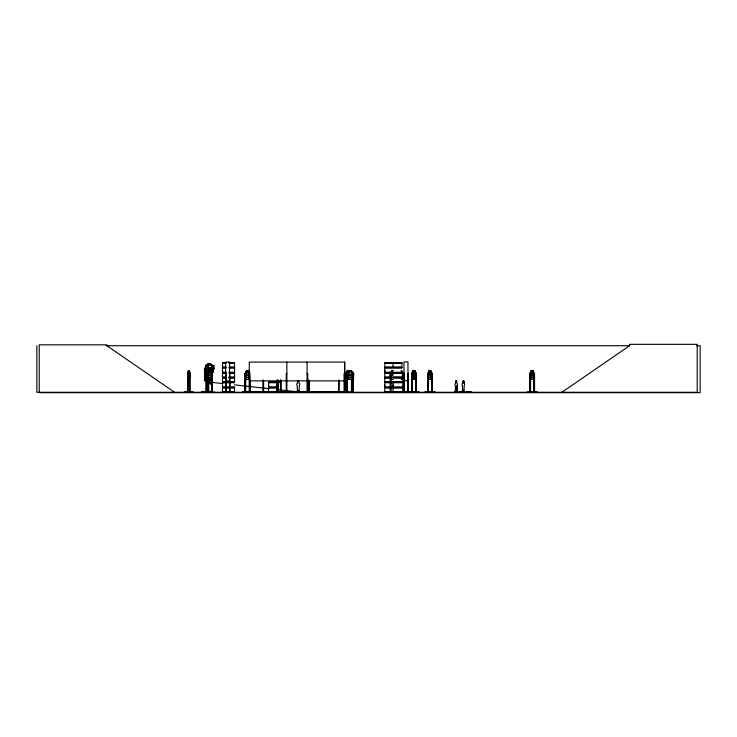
<?xml version="1.0" encoding="UTF-8"?>
<svg xmlns="http://www.w3.org/2000/svg" width="737" height="737" viewBox="0 0 737 737"><rect width="100%" height="100%" fill="white"/><g stroke="black" fill="none" stroke-linecap="round" stroke-linejoin="round"><path stroke-width="1.11" d="M222.519 387.054L222.519 384.898L222.51 387.054L225.909 387.054M225.909 372.277L222.51 372.277L222.519 370.121M234.532 370.121L234.532 367.966L229.004 367.966M277.361 387.054L268.572 387.054L268.581 384.898M401.877 387.054L384.806 387.054L384.815 384.898M391.402 372.277L384.806 372.277L384.815 370.121M393.097 384.898L393.097 387.054L393.088 382.733M412.296 392.268L412.186 373.226L412.149 392.268M390.656 373.383L390.582 392.268M533.966 373.337L533.91 392.268M205.135 368.878L205.208 380.504L204.941 368.961M209.4 368.822L208.027 365.957M207.088 373.493L207.816 373.263L207.77 392.268M212.016 373.337L211.961 392.268M226.342 387.92L234.541 387.92L234.541 392.084L222.298 392.176L233.214 392.259M245.716 373.337L245.67 392.268M456.811 391.559L457.133 385.525L456.876 391.559L455.558 391.559M463.757 380.817L463.942 383.065A1.566 1.253 -90 0 1 464.264 385.525L463.942 391.559L462.689 391.559L462.431 385.525A1.566 1.253 -90 0 1 462.753 383.065L463.38 380.587M345.939 373.456L345.865 392.231M402.955 373.337L402.89 392.259M353.005 373.383L352.83 392.268M348.371 392.259L335.188 391.891L353.124 392.222M346.003 373.337L345.321 373.493L347.569 370.564L351.227 370.564L353.539 373.493L353.401 392.231M209.898 370.343L211.777 368.067L211.243 371.522M207.41 366.427L208.074 370.278L204.794 380.743L210.082 380.707L210.69 378.634M455.623 391.559L455.3 385.525A1.566 1.253 -90 0 1 455.623 383.065L455.558 381.37L456.249 380.587M456.111 390.61L455.402 390.527L455.475 391.9M463.241 390.61L462.532 390.527L462.532 391.9M462.983 390.969L462.698 390.932M463.306 390.803L462.652 390.803L463.269 390.73M416.377 392.268L416.377 391.587L415.696 391.587L415.705 392.268L415.779 373.263M225.725 392.093L225.697 373.493M298.19 390.665L298.43 390.638M393.005 377.408L401.886 377.537M393.033 392.231L393.097 387.92M184.213 391.918L193.214 391.918M274.533 392.213L284.049 392.268L268.526 392.102L268.581 387.92L277.361 387.92M280.65 392.259L280.696 380.117M207.465 366.427L206.885 366.427L206.342 370.287L206.913 371.439L208.654 370.379L205.319 380.771M209.557 370.951L209.004 374.801L210.128 375.953L210.708 373.493L210.128 370.951L209.501 370.951M247.457 370.951L246.904 374.801L248.028 375.953L248.609 373.493L248.028 370.951L247.402 370.951M412.517 373.493L413.236 370.564L414.728 370.564L415.382 375.723L414.434 377.491L413.475 377.491L412.517 375.723L412.517 373.493L411.799 373.493L411.854 392.268M187.705 392.268L187.668 373.466L188.515 370.481M187.769 373.493L188.525 370.564L188.147 375.723L189.16 377.491L189.658 373.493L189.28 370.564L188.451 370.564M189.216 379.417L190.063 373.466L189.289 370.481L188.442 370.481M190.063 376.441L189.289 379.417L188.442 379.417M456.037 390.702L456 390.932M424.991 392.213L434.977 391.918L424.973 392.222M425 391.918L434.977 391.918M527.277 391.918L537.245 391.918M201.929 391.771L214.734 392.213M347.8 372.646L348.279 370.951L349.043 370.951M206.314 366.049L204.591 368.988L204.619 380.513L204.471 368.961L206.286 365.976L205.466 371.218L206.636 372.977M211.97 373.484C211.823 370.932 214.743 367.855 212.496 372.968M245.707 373.419L244.988 373.493L244.988 392.268M204.886 380.135L206.756 380.836M205.964 380.808L206.811 380.651M204.693 392.213L209.483 392.268L204.665 392.222M242.574 392.222L252.625 391.918L247.853 392.268M242.602 391.918L247.383 392.268L242.602 392.176M207.355 373.005L208.11 370.324L210.791 367.68L208.212 370.379L204.831 380.762L205.43 379.269M205.291 380.753C207.364 379.002 203.375 377.823 204.711 380.513M208.175 371.31L205.153 380.614M204.665 380.605L209.879 380.596C211.878 376.174 208.249 383.737 209.824 379.104M209.916 379.085L209.575 380.716M210.082 380.725L210.257 379.067M211.878 374.378L212.965 370.315M212.016 374.488L213.352 370.343L212.532 367.652L210.745 367.652L209.022 370.343M211.823 372.351L212.477 367.717L213.352 370.343L212.542 373.005M280.779 380.375L280.023 382.402L278.936 382.402L278.218 380.412L279.001 382.402M278.015 392.213L277.904 380.117L277.821 392.222M347.551 370.564L346.427 373.493L346.427 375.723L347.928 377.491M348.914 370.564L347.753 373.493L347.753 375.723L349.725 378.136L352.369 375.723L352.369 373.493L351.227 370.564M352.931 373.456L353.539 373.493M346.206 392.231L346.298 391.688M248.793 392.259L248.811 391.688L347.348 391.587M249.217 391.881L249.281 362.079L344.695 362.079L344.87 392.222L344.879 373.493L344.041 373.493L344.096 392.268L343.967 391.587M262.943 380.117L262.805 391.891M307.016 392.176L307.117 362.079M456.139 390.877L455.724 390.739M416.35 392.268L416.212 373.466L414.756 370.481L413.208 370.481L411.753 373.466L413.273 370.481M414.673 379.325L416.212 376.441L414.691 379.417L413.208 370.481M391.706 370.481L390.205 373.493L390.159 376.441L391.706 379.417M429.137 370.481L427.635 373.493L427.653 392.268L427.847 391.587M430.565 379.343L432.14 376.441M430.592 379.417L432.094 376.414M531.405 379.417L529.903 376.414L529.857 373.466L531.349 370.481L532.925 370.481M531.405 370.481L529.903 373.493L529.995 392.268L529.967 391.587L530.622 391.587L530.622 392.268M532.86 379.417L534.417 376.441M207.198 392.268L207.18 373.466L208.967 370.481M207.244 392.268L207.226 373.466L208.995 370.564L208.138 375.723L209.28 377.491L210.423 377.491L211.547 375.723L210.699 370.564L208.94 370.564M208.967 379.417L207.18 376.441L208.912 379.417L210.727 379.417L212.413 376.414L212.468 373.466L210.681 370.481L208.912 370.481M210.727 379.417L212.357 376.414M246.867 370.481L245.135 373.493L245.016 392.268M248.553 379.343L249.742 377.39M249.742 377.436L248.581 379.417L246.812 379.417M345.238 373.466L347.532 370.481L351.263 370.481L353.613 373.466L353.613 376.441L351.263 379.417L347.514 379.417L345.238 376.441L345.238 373.466L345.349 392.268M470.915 392.259L471.394 392.158L454.6 392.25L454.747 391.246L455.669 391.246L455.669 391.9M456.737 392.259L456.12 392.25L456.636 391.246M462.366 391.9L461.731 392.25L461.878 391.246L462.799 391.246L462.799 391.9M462.633 392.259L462.596 390.527M464.246 392.066L463.656 392.259L464.246 391.9M469.487 392.066L469.976 392.268L469.487 391.9M471.256 392.268L465.968 392.066M348.877 370.481L346.528 373.466L346.583 392.268M416.331 373.493L415.769 373.318M210.69 371.503L212.256 369.495L210.533 371.107L209.805 369.495L210.082 371.512M212.615 366.786A5.62 3.943 85.6 0 0 207.447 365.441L206.452 365.921L206.01 365.183L206.507 364.677A6.559 4.606 85.6 0 1 212.118 365.607L213.113 366.206L213.822 365.368L214.227 368.776L211.335 367.662L212.615 366.786L211.335 367.662M206.01 365.183L207.079 364.64A6.559 4.606 85.6 0 1 212.689 365.57L213.113 366.206M212.542 366.243L213.822 365.368M295.887 392.268L299.323 391.9L299.323 391.246M296.163 392.158C292.957 392.388 302.833 392.185 299.176 391.9M298.586 392.066L298.697 390.527L297.969 390.527L298.245 392.25L297.149 392.158M299.379 392.259L298.927 392.259M206.452 365.921L206.876 365.488A5.62 3.943 85.6 0 1 212.044 366.833M345.994 373.475L346.04 392.268M297.859 380.688L297.472 383.065A1.566 1.557 -90 0 0 297.149 385.525L297.472 391.559L299.029 391.559L299.342 385.525A1.566 1.557 -90 0 0 299.029 383.065L298.623 380.688M210.331 383.59L209.372 383.397L210.294 382.19L222.85 383.581M208.654 370.343L208.037 370.278M561.907 392.268L629.564 345.708L629.564 344.336L697.211 344.336L697.211 392.268L36.85 392.268L36.85 345.708M387.542 392.222L419.04 392.268L384.806 392.093L384.806 387.92L401.877 387.92M462.385 392.158L461.878 392.066M463.886 392.148L463.757 391.246M297.048 392.259L297.177 391.246M347.348 392.268L347.311 373.401L346.639 373.493M456.028 380.614L456.562 380.688M431.633 373.456L432.269 373.493L432.25 392.268L432.315 391.587L431.633 391.587M533.929 373.484L534.546 373.493L534.555 392.268L534.592 391.587L533.901 391.587M205.061 368.988L204.628 368.961M402.863 373.456L403.554 373.466L403.526 392.268M204.444 378.836L205.208 378.836L204.711 378.836M204.453 380.513L205.153 380.504M209.907 380.467L209.898 378.8M206.24 365.976L208.074 365.957L209.741 368.951M205.798 379.269L205.135 379.131M205.043 379.315L209.317 379.279M106.017 345.708L629.914 345.708M696.695 345.708L700.15 345.708L700.15 392.664L39.227 392.664L39.227 344.824L106.883 344.824L106.883 345.708L174.531 392.268M222.5 362.761L225.918 362.751M229.004 362.742L234.55 362.761M384.806 362.761L401.886 362.761M225.891 362.926L222.5 362.936L222.519 367.1L225.909 367.1M229.686 362.963L234.55 362.936L234.532 367.1L229.004 367.1M222.519 363.194L225.927 363.194M229.014 363.194L234.532 363.194M384.815 363.194L401.868 363.194M222.445 367.394L225.844 367.394M230.147 367.394L234.596 367.394M384.751 367.394L401.941 367.394M222.445 367.662L225.844 367.662M230.147 367.662L234.596 367.662M384.751 367.662L401.941 367.662M225.909 367.966L222.51 367.966L222.51 372.277M401.877 367.966L384.806 367.966L384.806 372.277M391.651 370.481L393.226 370.481M401.287 370.481L403.554 373.466L401.25 370.564L402.347 373.493L402.347 375.723M429.072 370.481L430.648 370.481M393.199 370.564L391.669 370.564L390.942 373.493L390.914 392.268M430.629 370.564L429.1 370.564L428.363 375.723L429.349 377.491L430.325 377.491L431.292 375.723L430.565 370.564L432.029 373.493L432.085 392.268M532.897 370.564L531.377 370.564L530.64 373.493L530.64 375.723L531.626 377.491L532.602 377.491L533.57 375.723L532.842 370.564M229.004 372.277L234.541 372.277L234.541 367.966M393.088 372.277L401.877 372.277M222.445 372.581L225.844 372.581M230.147 372.581L234.596 372.581M384.751 372.581L391.43 372.581M393.033 372.581L401.941 372.581M222.445 372.848L225.844 372.848M230.147 372.848L234.596 372.848M384.751 372.848L391.43 372.848M393.033 372.848L401.941 372.848M225.909 373.152L222.51 373.152L222.51 377.307L225.927 377.197M229.004 373.152L234.541 373.152L234.541 377.307L229.014 377.197M391.402 373.152L384.806 373.152L384.806 377.307L391.393 377.197L384.806 377.316M393.088 373.152L401.877 373.152M187.953 373.226L187.935 392.268M189.814 373.226L189.722 392.268M431.596 373.226L431.633 392.268M187.668 373.466L188.515 379.417M189.722 373.493L189.971 392.268M427.644 373.466L428.298 373.493M432.14 373.466L430.592 370.481M529.857 373.466L530.576 373.493M187.907 373.493L187.456 392.268M229.539 373.493L229.861 392.268M249.281 373.493L249.917 373.493L249.981 392.268M286.85 373.493L286.214 373.493L286.288 392.268M307.108 373.493L307.753 373.493L307.679 392.268M390.868 373.493L390.205 373.493L390.278 392.268L390.232 391.587L390.923 391.587M206.305 374.829L204.554 371.918L206.277 374.912M346.528 374.949L353.613 374.949M345.238 376.441L347.569 379.343M427.69 376.414L429.137 379.417M529.967 376.414L531.349 379.417L532.925 379.417M393.097 377.197L401.868 377.197L393.088 377.307M225.891 377.316L222.427 377.427L225.918 377.491M230.147 377.307L234.55 377.316M229.004 377.491L234.55 377.491M384.806 377.491L391.402 377.537M392.895 377.491L391.918 377.491L390.942 375.723M225.891 377.685L222.5 377.685L222.519 381.867L225.909 381.867M230.147 377.712L234.55 377.712L234.532 381.867L226.342 381.867M391.402 377.694L384.806 377.685L384.815 381.867L401.877 381.867M393.088 377.685L401.886 377.694M222.519 377.961L225.927 377.961M229.014 377.961L234.532 377.961M384.815 377.961L391.393 377.961M393.097 377.961L401.868 377.961M391.651 379.417L393.226 379.417M413.208 379.417L414.756 379.417M429.072 379.417L430.648 379.417M207.677 380.532L208.654 380.532L208.617 392.268L208.562 380.532M403.996 380.688L407.966 380.688M225.633 380.863L229.603 380.863M249.281 380.863L344.695 380.863M462.689 381.37L462.753 383.065M268.572 381.867L277.361 381.867M222.445 382.171L225.844 382.171M226.287 382.171L234.596 382.171M268.508 382.171L277.416 382.171M384.751 382.171L401.941 382.171M278.954 382.328L280.078 382.328M222.445 382.439L225.844 382.439M226.287 382.439L234.596 382.439M268.508 382.439L277.416 382.439M384.751 382.439L401.941 382.439M222.51 382.733L225.909 382.733M226.342 382.733L234.541 382.733M277.361 382.733L268.572 382.733L268.572 387.054M401.877 382.733L384.806 382.733L384.806 387.054M463.942 383.065L463.978 381.167M462.431 385.525L462.753 391.559M226.342 387.054L234.541 387.054M222.445 387.349L225.844 387.349M226.287 387.349L234.596 387.349M268.508 387.349L277.416 387.349M384.751 387.349L401.941 387.349M222.445 387.616L225.844 387.616M226.287 387.616L234.596 387.616M268.508 387.616L277.416 387.616M384.751 387.616L401.941 387.616M225.909 387.92L222.51 387.92L222.436 392.195M212.081 392.268L212.127 391.421L202.178 391.808M407.837 391.421L408.27 392.102M212.155 391.448L202.141 391.743L212.403 391.587M187.419 391.587L187.972 391.587M189.464 391.587L190.017 391.587M229.907 391.587L229.474 392.268L229.603 362.079L225.633 362.079L225.633 392.268M244.924 391.587L245.679 391.587L245.513 392.268M352.157 391.587L351.337 391.587L351.273 392.213M352.82 391.587L353.723 392.222M401.812 391.716L411.541 392.01M411.808 391.587L412.499 391.587M427.653 391.587L428.344 391.587L428.344 392.268M263.653 391.78L269.134 391.78M296.974 391.771L298.006 391.771M310.747 391.881L307.246 391.881L310.728 392.268M459.648 391.771L460.68 391.771M466.779 391.771L467.811 391.771M222.298 391.918L234.532 391.964M268.581 391.964L284.067 391.918M335.188 391.918L348.315 391.909M384.815 391.964L419.077 391.918M247.927 392.222L252.644 392.213M307.191 391.587L307.246 392.268L310.784 392.213M234.274 384.843L268.526 388.62M276.522 389.505L298.218 391.9M210.294 382.19L210.736 382.816M287.043 392.222L286.923 391.587M269.954 392.213L269.917 391.587M351.558 392.222L351.558 391.587M211.906 367.616L214.227 368.776M204.932 379.951L206.019 380.633M397.584 392.222L397.483 391.587M346.602 376.414L348.914 379.343M346.528 376.441L348.877 379.417M206.581 365.147L207.023 365.874M249.742 372.517L248.581 370.481L246.812 370.481C244.352 373.023 244.444 376.939 246.867 379.417M248.553 370.564L249.696 372.517M210.653 370.564L212.357 373.493M532.86 370.481L534.417 373.466L534.353 392.268M414.691 370.481L416.165 373.493L416.184 392.268M413.291 379.343L411.753 376.441L413.273 379.417M353.078 392.176L352.977 391.587M456.728 380.983L456.811 383.065A1.566 1.253 -90 0 1 457.133 385.525M208.046 366.04L208.921 368.961M189.216 370.481L190.035 373.493M213.251 365.414L213.656 368.822M404.65 391.725L404.595 392.268M534.141 373.493L534.141 392.268L534.095 391.587M530.576 376.8L530.557 392.268M530.428 392.268L530.299 373.226L530.244 392.268M464.531 392.066L464.531 391.246L463.619 391.246L463.619 391.9M464.384 391.246L464.384 391.9L458.838 392.066M463.112 390.527L463.177 391.9M462.025 391.246L462.025 391.9M457.41 392.066L457.41 391.246L456.489 391.246L456.489 391.9M457.262 391.246L457.262 391.9L454.895 391.9L454.895 391.246M455.982 390.527L456.046 391.9M455.521 391.246L455.521 392.066M431.864 376.8L431.864 392.268L431.818 391.587M428.298 375.695L428.308 392.268M428.105 373.493L428.151 392.268M427.893 375.695L428.004 392.268M415.935 373.493L415.889 392.268M412.444 376.8L412.49 392.268M412.001 391.587L412.001 392.268M408.132 392.102L408.206 373.318L407.893 392.102M407.976 392.102L407.966 361.904L403.996 361.904L404.069 392.102M404.235 373.318L404.309 392.102M403.452 373.493L403.36 392.268M402.992 391.587L403.01 392.268M402.77 391.587L402.77 392.268M397.39 391.587L397.381 392.268M397.013 391.587L397.022 392.268M396.911 392.268L396.865 391.587L396.792 392.268M394.857 392.268L394.894 391.587L394.7 392.268M394.553 392.268L394.581 391.587L394.396 392.268M394.249 391.587L394.24 392.268M394.203 391.78L394.203 392.268M393.088 362.936L393.097 367.1M390.73 391.587L390.73 392.268M390.463 375.695L390.546 392.268M352.083 376.8L352.028 392.268M351.936 391.587L351.927 392.268M351.466 377.906L351.466 392.268M347.201 391.587L347.201 392.268M346.998 391.688L346.998 392.268M346.712 391.587L346.712 392.268M345.635 391.688L345.635 392.268M345.423 373.493L345.46 392.268M344.953 391.587L344.953 392.268M344.64 362.079L344.63 392.268M343.433 391.688L343.433 392.268M343.147 391.688L343.147 392.268M338.965 391.587L338.965 392.268M338.9 380.274L338.919 392.268M338.808 380.274L338.67 392.268M338.559 380.274L338.55 392.268M338.504 391.587L338.458 392.268M337.233 391.688L337.233 392.268M309.337 391.688L309.337 392.268M309.052 391.587L309.135 392.268M308.987 380.274L308.987 392.268M308.867 380.274L308.867 392.268M308.435 380.274L308.536 392.268M308.315 380.274L308.37 392.268M308.25 391.587L308.25 392.268M307.817 391.587L307.817 392.268M299.36 391.246L299.36 392.066M297.204 391.9L297.029 391.246L297.029 392.066M286.85 362.079L286.896 392.268M286.14 391.587L286.14 392.268M280.99 380.117L281.018 392.268M280.797 391.587L280.825 392.268M280.484 380.117L280.484 392.268M280.447 391.587L280.447 392.268M278.125 380.117L278.162 392.268M277.619 380.117L277.619 392.268M277.001 380.274L277.066 392.268M276.882 380.274L276.882 392.268M276.55 391.587L276.532 392.268M276.357 391.587L276.384 392.268M276.264 391.587L276.264 392.268M269.843 391.587L269.77 392.268M269.281 392.268L269.281 391.587L269.134 392.268M263.579 380.117L263.653 392.268M263.505 391.587L263.505 392.268M263.017 391.587L263.017 392.268M262.381 391.688L262.381 392.268M261.193 391.688L261.193 392.268M250.248 380.117L250.248 392.268L250.083 380.117M249.779 380.117L249.779 392.268L249.613 380.117M249.557 391.587L249.557 392.268M249.355 391.587L249.355 392.268M245.458 373.493L245.375 392.268M245.255 391.587L245.228 392.268M229.778 373.493L229.769 392.268M225.964 391.587L226.001 392.268M225.872 373.493L225.946 392.268M212.348 392.268L212.468 373.466L211.712 373.493L211.823 392.268M212.182 373.493L212.238 392.268M211.657 391.587L211.657 392.268M208.193 380.532L208.239 392.268M208.037 380.532L208.092 392.268M207.558 373.493L207.604 392.268M207.475 391.587L207.447 392.268M207.033 392.268L206.922 380.522L206.342 380.522L206.342 392.259M206.867 380.522L206.876 392.259M206.553 380.522L206.507 392.259M206.084 380.522L206.038 392.259M189.667 391.587L189.63 392.268M189.52 376.8L189.492 392.268M187.76 391.587L187.797 392.268M188.773 370.951L189.022 375.953L188.7 370.951M413.706 370.951L413.236 374.801L414.185 375.953L414.673 373.493L413.706 370.951M392.158 370.951L391.679 374.801L392.646 375.953L393.143 373.493L392.158 370.951M429.579 370.951L429.109 374.801L430.067 375.953L430.565 373.493L429.579 370.951M531.856 370.951L531.377 374.801L532.344 375.953L532.842 373.493L531.856 370.951M210.386 383.59C211.114 386.271 212.44 380.946 210.386 383.59M246.895 370.564L246.038 375.723L247.19 377.491L248.323 377.491L249.456 375.723L249.456 373.493L248.609 370.564L246.84 370.564M349.67 370.951L348.923 374.801L349.67 375.953L350.443 375.953L351.227 373.493L350.443 370.951L349.67 370.951M403.535 376.441L401.287 379.417L403.554 376.441M209.695 379.527L205.577 379.555L209.695 379.527M401.886 362.936L384.806 362.926L384.815 367.1L401.877 367.1L401.877 362.936"/></g></svg>
